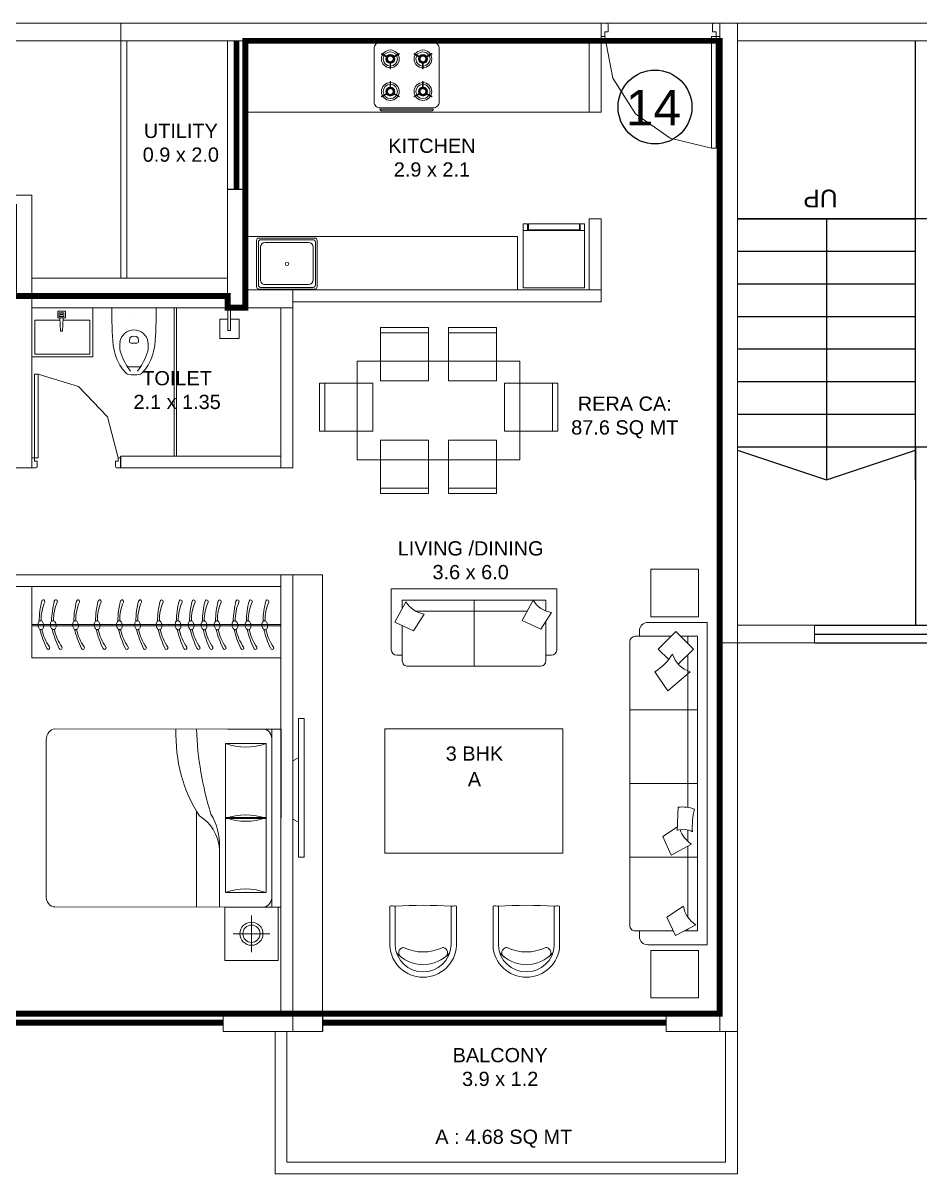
# Model space of a CAD drawing. Header units: inches. Extents: x 27644242 to 29761523, y -859349 to 216979.
# Drawn here: x 29042944 to 29050509, y -565743 to -556043 of the extents above; entities that cross this region are included whole.
import ezdxf

# ---------------------------------------------------------------- set-up
doc = ezdxf.new("R2010")
doc.units = ezdxf.units.IN
doc.header["$MEASUREMENT"] = 0
doc.set_wipeout_variables(frame=1)
doc.layers.get('Defpoints').update_dxf_attribs({"color": 8})
for name, color, linetype, lineweight in [('DOOR', 4, 'Continuous', 0), ('DOORS', 1, 'Continuous', 9), ('ELEVATION', 40, 'Continuous', 13), ('FURN', 250, 'Continuous', 0), ('WALL', 7, 'Continuous', 20), ('WINDOW', 162, 'Continuous', 13)]:
    doc.layers.add(name, color=color, linetype=linetype, lineweight=lineweight)
for name, color, linetype in [('KPA Elevation Line 3', 252, 'Continuous'), ('KPA General Plan Line', 1, 'Continuous'), ('KPA Glass', 152, 'Continuous'), ('KPA Stair Line', 253, 'Continuous'), ('KPA Text', 7, 'Continuous'), ('text', 7, 'Continuous')]:
    doc.layers.add(name, color=color, linetype=linetype)
doc.styles.add('AMITS', font='arial.ttf')
doc.styles.get("Standard").update_dxf_attribs({"font": 'swiss.ttf'})

# ---------------------------------------------------------------- blocks, each defined once
blk = doc.blocks.new('A$C69BC79EC')
for p, q in [((980, 3480), (230, 3230)), ((980, 1280), (980, 3480)), ((1730, 3230), (980, 3480)), ((2755, 3480), (2005, 3230)), ((2755, 1280), (2755, 3480)), ((3505, 3230), (2755, 3480))]:
    blk.add_line(p, q)
at = {"layer": 'KPA Elevation Line 3'}
for p, q in [((1730, 1280), (1730, 3480)), ((2005, 3480), (2005, 1280)), ((1730, 3205), (2005, 3205)), ((1730, 1280), (2005, 1280))]:
    blk.add_line(p, q, dxfattribs=at)
at = {"layer": 'KPA General Plan Line'}
blk.add_line((1730, -370), (230, -370), dxfattribs=at)
at = {"layer": 'KPA Glass', "ltscale": 500}
for p, q in [((2855, 4855), (755, 4855)), ((2855, 4780), (755, 4780)), ((2855, 4705), (755, 4705))]:
    blk.add_line(p, q, dxfattribs=at)
at = {"layer": 'KPA Stair Line', "ltscale": 500}
for p, q in [((1730, 3205), (1730, 4705)), ((2005, 3205), (2005, 4705)), ((1730, 1280), (1730, -220)), ((2005, 1280), (2005, -220))]:
    blk.add_line(p, q, dxfattribs=at)
at = {"layer": 'KPA Stair Line'}
for p, q in [((230, 3205), (1730, 3205)), ((2005, 3205), (3505, 3205)), ((230, 2930), (1730, 2930)), ((2005, 2930), (3505, 2930)), ((230, 2655), (1730, 2655)), ((2005, 2655), (3505, 2655)), ((230, 2380), (1730, 2380)), ((2005, 2380), (3505, 2380)), ((230, 2105), (1730, 2105)), ((2005, 2105), (3505, 2105)), ((230, 1830), (1730, 1830)), ((2005, 1830), (3505, 1830)), ((230, 1555), (1730, 1555)), ((2005, 1555), (3505, 1555)), ((230, 1280), (1730, 1280)), ((3505, 1280), (2005, 1280)), ((2005, 1280), (3505, 1280))]:
    blk.add_line(p, q, dxfattribs=at)
at = {"layer": 'WALL', "ltscale": 500}
for p, q in [((755, 4855), (80, 4855)), ((80, -370), (80, 4855)), ((755, 4705), (755, 4855)), ((2855, 4705), (2855, 4855)), ((3655, 4855), (2855, 4855)), ((3655, 4855), (3655, -370)), ((755, 4705), (230, 4705)), ((230, -370), (230, 4705)), ((3505, 4705), (2855, 4705)), ((3505, 4705), (3505, -220)), ((1730, -220), (3505, -220)), ((1730, -220), (1730, -370)), ((80, -370), (230, -370)), ((1730, -370), (3655, -370))]:
    blk.add_line(p, q, dxfattribs=at)
at = {"layer": 'KPA Text', "extrusion": (-0.021168, 5.594e-15, 0.999776)}
for s, p in [('DN', (-1022.8, 877.3, -17.5)), ('UP', (-1034.5, 2659.1, -55.2))]:
    blk.add_text(s, height=150, rotation=90, dxfattribs=at).set_placement(p)
blk = doc.blocks.new('KITCHEN')
at = {"layer": 'FURN'}
for p, q in [((-135610.4, 231798.9, 0), (-135610.4, 232190.1, 0)), ((-135596, 231813.3, 0), (-135596, 232175.7, 0)), ((-135119.8, 232209.5, 0), (-135591, 232209.5, 0)), ((-135577.9, 231857, 0), (-135577.9, 232131.9, 0)), ((-135134.2, 232195.1, 0), (-135576.6, 232195.1, 0)), ((-135171.7, 232170.8, 0), (-135539.1, 232170.8, 0)), ((-135132.8, 232131.9, 0), (-135132.8, 231857, 0)), ((-135114.8, 231813.3, 0), (-135114.8, 232175.7, 0)), ((-135100.4, 231798.9, 0), (-135100.4, 232190.1, 0)), ((-135119.8, 231779.5, 0), (-135591, 231779.5, 0)), ((-135134.2, 231793.9, 0), (-135576.6, 231793.9, 0)), ((-135171.7, 231818.2, 0), (-135539.1, 231818.2, 0))]:
    blk.add_line(p, q, dxfattribs=at)
blk.add_circle((-135356.3, 231997.3, 0), 14.6, dxfattribs=at)
for centre, radius, start, end in [((-135591, 232190.1, 0), 19.4, 89.99995, 179.99995), ((-135576.6, 232175.7, 0), 19.4, 89.99995, 179.99995), ((-135539.1, 232131.9, 0), 38.9, 89.99995, 179.99995), ((-135171.7, 232131.9, 0), 38.9, 359.99995, 89.99995), ((-135134.2, 232175.7, 0), 19.4, 359.99995, 89.99995), ((-135119.8, 232190.1, 0), 19.4, 359.99995, 89.99995), ((-135539.1, 231857, 0), 38.9, 179.99995, 269.99995), ((-135171.7, 231857, 0), 38.9, 269.99995, 359.99995), ((-135591, 231798.9, 0), 19.4, 180.00005, 270.00005), ((-135576.6, 231813.3, 0), 19.4, 180.00005, 270.00005), ((-135134.2, 231813.3, 0), 19.4, 270.00005, 0.00005), ((-135119.8, 231798.9, 0), 19.4, 270.00005, 0.00005)]:
    blk.add_arc(centre, radius, start, end, dxfattribs=at)
blk = doc.blocks.new('A$C700F438C')
at = {"layer": 'FURN', "color": 8, "extrusion": (-6.65399e-08, 5.27913e-08, 1)}
for p, q in [((0.0734, 1.5, 0), (1.8303, 1.5001, 0)), ((1.98, 1.5001, 0), (1.53, 1.5001, 0)), ((1.98, 1.5001, 0), (1.53, 1.5001, 0)), ((1.98, 1.5001, 0), (1.53, 1.5001, 0)), ((1.9038, 1.5001, 0), (1.9039, 0.0001, 0)), ((0.0001, 0.0914, 0), (0, 1.4086, 0)), ((1.8548, 1.3782, 0), (1.5121, 1.3782, 0)), ((1.5121, 1.3782, 0), (1.5121, 0.7466, 0)), ((1.8548, 0.7466, 0), (1.8548, 1.3782, 0)), ((1.2673, 0.799, 0), (1.2673, 0.0001, 0)), ((1.5121, 0.122, 0), (1.5121, 0.7536, 0)), ((1.5121, 0.7536, 0), (1.8548, 0.7536, 0)), ((1.5121, 0.7466, 0), (1.8548, 0.7466, 0)), ((1.8548, 0.7536, 0), (1.8549, 0.122, 0)), ((1.4632, 0.503, 0), (1.4632, 0.0001, 0)), ((1.8549, 0.122, 0), (1.5121, 0.122, 0)), ((1.8304, 0.0001, 0), (0.0735, 0, 0)), ((1.9039, 0.0001, 0), (1.9801, 0.0001, 0))]:
    blk.add_line(p, q, dxfattribs=at)
at = {"layer": 'FURN', "linetype": 'Continuous', "lineweight": 0, "extrusion": (-6.65399e-08, 5.27913e-08, 1)}
blk.add_line((1.8304, 0.0001, 0), (1.9174, 0.0001, 0), dxfattribs=at)
at = {"layer": 'FURN', "color": 8, "extrusion": (6.65399e-08, -5.27913e-08, -1)}
for centre, major_axis, ratio, start_param, end_param in [((0.0735, 1.4086, 0), (0, -0.0914, 0), 0.803207, 1.570796, 3.141593), ((1.9589, 1.4544, 0), (0, -1.0771, 0), 0.803207, 0.880587, 1.613256), ((3.067, 1.6025, 0), (0.0001, -2.243, 0), 0.803207, 1.197175, 1.525138), ((1.8304, 1.4087, 0), (0, -0.0914, 0), 0.803207, 3.141593, 4.712389), ((1.6834, 2.1097, 0), (0, -0.762, 0), 0.803207, -0.283794, 0.283794), ((-0.0315, 0.1903, 0), (-1.467, -0.4936, 0), 0.581007, 3.019706, 3.343381), ((1.6835, 0.0151, 0), (0, -0.762, 0), 0.803207, 2.857799, 3.425387), ((0.6693, 0.0845, 0), (-0.7051, -0.6147, 0), 0.604617, 2.952061, 3.536756), ((0.0735, 0.0914, 0), (0, -0.0914, 0), 0.803207, 0, 1.570796), ((1.8304, 0.0915, 0), (0, -0.0914, 0), 0.803207, -1.570796, 0)]:
    blk.add_ellipse(centre, major_axis=major_axis, ratio=ratio, start_param=start_param, end_param=end_param, dxfattribs=at)
at = {"layer": 'FURN', "color": 8, "extrusion": (-6.65399e-08, 5.27913e-08, 1)}
for centre, start_param, end_param in [((1.6835, 1.4851, 0), -0.283794, 0.283794), ((1.6835, -0.6096, 0), 2.857799, 3.425387)]:
    blk.add_ellipse(centre, major_axis=(0, -0.762, 0), ratio=0.803207, start_param=start_param, end_param=end_param, dxfattribs=at)
blk = doc.blocks.new('BEDROOM')
at = {"layer": 'FURN', "linetype": 'Continuous', "extrusion": (-5.00305e-08, -8.66553e-08, 1)}
for p, q in [((1066.1, 501.3, 0), (1066.1, 192.6, 0)), ((911.7, 347, 0), (1220.4, 347, 0))]:
    blk.add_line(p, q, dxfattribs=at)
at = {"layer": 'FURN', "ltscale": 500}
blk.add_line((1314.6, 122.1, 0), (1315.2, -1377.9, 0), dxfattribs=at)
at = {"layer": 'FURN', "ltscale": 0.05, "extrusion": (-5.00305e-08, -8.66553e-08, 1), "elevation": 0}
blk.add_lwpolyline([(1291.1, 122), (841.1, 122), (841.1, 572), (1291.1, 572)], close=True, dxfattribs=at)
at = {"layer": 'FURN', "linetype": 'Continuous', "extrusion": (-5.00305e-08, -8.66553e-08, 1)}
for radius in [97, 72.8]:
    blk.add_circle((1066.1, 347, 0), radius, dxfattribs=at)
at = {"layer": 'FURN', "extrusion": (-3.01072e-07, 1.30707e-07, 1), "xscale": -1000.000000000015, "yscale": 1000.000000000015, "zscale": 1000.000000000007, "rotation": 180.0236273616612}
blk.add_blockref('A$C700F438C', (-665.5, 121.4, 0), dxfattribs=at)
blk = doc.blocks.new('DNDNDNNDDN')
at = {"layer": 'FURN', "extrusion": (9.36485e-09, 6.40542e-09, 1)}
blk.add_line((172.5, 832.8, 0), (172.7, 232.8, 0), dxfattribs=at)
at = {"layer": 'FURN'}
for p, q in [((2272.7, 832.8, 0), (172.5, 832.8, 0)), ((2272.5, 833.3, 0), (2272.7, 232.8, 0)), ((2272.6, 564.4, 0), (173.5, 563.9, 0)), ((2272.6, 552.4, 0), (173.5, 551.9, 0)), ((2272.7, 232.8, 0), (172.7, 232.8, 0))]:
    blk.add_line(p, q, dxfattribs=at)
at = {"layer": 'FURN', "extrusion": (9.36485e-09, 6.40542e-09, 1)}
for points in [[(244.1, 519.7, 0.144333), (253, 521.4, 0.107177), (262.4, 529, 0.077818), (268.7, 540.2, 0.065016), (272.2, 555.1, 0.065016), (271.8, 570.3, 0.077818), (267.9, 582.5, 0.107177), (260.3, 591.9, 0.144333), (251.9, 595.4, 0.144333), (243, 593.7, 0.107177), (233.6, 586.1, 0.077818), (227.2, 574.9, 0.065016), (223.7, 560.1, 0.065016), (224.1, 544.8, 0.077818), (228.1, 532.6, 0.107177), (235.7, 523.2, 0.144333)], [(348.6, 519.8, 0.144333), (357.5, 521.4, 0.107177), (366.9, 529.1, 0.077818), (373.2, 540.2, 0.065016), (376.7, 555.1, 0.065016), (376.3, 570.4, 0.077818), (372.4, 582.6, 0.107177), (364.8, 592, 0.144333), (356.4, 595.4, 0.144333), (347.5, 593.8, 0.107177), (338.1, 586.1, 0.077818), (331.7, 575, 0.065016), (328.2, 560.1, 0.065016), (328.6, 544.8, 0.077818), (332.6, 532.6, 0.107177), (340.2, 523.2, 0.144333)], [(536.6, 519.9, 0.144333), (545.5, 521.5, 0.107177), (554.9, 529.2, 0.077818), (561.2, 540.3, 0.065016), (564.7, 555.2, 0.065016), (564.3, 570.5, 0.077818), (560.4, 582.7, 0.107177), (552.8, 592.1, 0.144333), (544.4, 595.5, 0.144333), (535.5, 593.8, 0.107177), (526.1, 586.2, 0.077818), (519.7, 575.1, 0.065016), (516.2, 560.2, 0.065016), (516.6, 544.9, 0.077818), (520.6, 532.7, 0.107177), (528.2, 523.3, 0.144333)], [(718.8, 519.9, 0.144333), (727.8, 521.6, 0.107177), (737.1, 529.2, 0.077818), (743.5, 540.4, 0.065016), (747, 555.3, 0.065016), (746.6, 570.6, 0.077818), (742.6, 582.7, 0.107177), (735, 592.1, 0.144333), (726.6, 595.6, 0.144333), (717.7, 593.9, 0.107177), (708.3, 586.3, 0.077818), (702, 575.2, 0.065016), (698.5, 560.3, 0.065016), (698.9, 545, 0.077818), (702.8, 532.8, 0.107177), (710.4, 523.4, 0.144333)], [(907.1, 520, 0.144333), (916, 521.7, 0.107177), (925.4, 529.3, 0.077818), (931.7, 540.5, 0.065016), (935.2, 555.3, 0.065016), (934.8, 570.6, 0.077818), (930.9, 582.8, 0.107177), (923.3, 592.2, 0.144333), (914.9, 595.7, 0.144333), (906, 594, 0.107177), (896.6, 586.4, 0.077818), (890.2, 575.2, 0.065016), (886.7, 560.3, 0.065016), (887.1, 545.1, 0.077818), (891.1, 532.9, 0.107177), (898.7, 523.5, 0.144333)], [(1059.3, 520.1, 0.144333), (1068.3, 521.7, 0.107177), (1077.6, 529.4, 0.077818), (1084, 540.5, 0.065016), (1087.5, 555.4, 0.065016), (1087.1, 570.7, 0.077818), (1083.1, 582.9, 0.107177), (1075.5, 592.3, 0.144333), (1067.1, 595.7, 0.144333), (1058.2, 594.1, 0.107177), (1048.8, 586.4, 0.077818), (1042.5, 575.3, 0.065016), (1039, 560.4, 0.065016), (1039.4, 545.1, 0.077818), (1043.3, 532.9, 0.107177), (1050.9, 523.5, 0.144333)], [(1241.6, 520.2, 0.144333), (1250.5, 521.8, 0.107177), (1259.9, 529.5, 0.077818), (1266.2, 540.6, 0.065016), (1269.7, 555.5, 0.065016), (1269.3, 570.8, 0.077818), (1265.4, 583, 0.107177), (1257.8, 592.4, 0.144333), (1249.4, 595.8, 0.144333), (1240.5, 594.2, 0.107177), (1231.1, 586.5, 0.077818), (1224.7, 575.4, 0.065016), (1221.2, 560.5, 0.065016), (1221.6, 545.2, 0.077818), (1225.6, 533, 0.107177), (1233.2, 523.6, 0.144333)], [(1401, 520.2, 0.144333), (1409.9, 521.9, 0.107177), (1419.2, 529.5, 0.077818), (1425.6, 540.7, 0.065016), (1429.1, 555.6, 0.065016), (1428.7, 570.9, 0.077818), (1424.8, 583, 0.107177), (1417.1, 592.4, 0.144333), (1408.7, 595.9, 0.144333), (1399.8, 594.2, 0.107177), (1390.4, 586.6, 0.077818), (1384.1, 575.4, 0.065016), (1380.6, 560.6, 0.065016), (1381, 545.3, 0.077818), (1384.9, 533.1, 0.107177), (1392.6, 523.7, 0.144333)], [(1511.5, 520.3, 0.144333), (1520.5, 521.9, 0.107177), (1529.8, 529.6, 0.077818), (1536.2, 540.7, 0.065016), (1539.7, 555.6, 0.065016), (1539.3, 570.9, 0.077818), (1535.3, 583.1, 0.107177), (1527.7, 592.5, 0.144333), (1519.3, 595.9, 0.144333), (1510.4, 594.3, 0.107177), (1501, 586.6, 0.077818), (1494.7, 575.5, 0.065016), (1491.2, 560.6, 0.065016), (1491.6, 545.3, 0.077818), (1495.5, 533.1, 0.107177), (1503.1, 523.7, 0.144333)], [(1620.3, 520.3, 0.144333), (1629.2, 522, 0.107177), (1638.6, 529.6, 0.077818), (1645, 540.8, 0.065016), (1648.5, 555.7, 0.065016), (1648.1, 571, 0.077818), (1644.1, 583.1, 0.107177), (1636.5, 592.5, 0.144333), (1628.1, 596, 0.144333), (1619.2, 594.3, 0.107177), (1609.8, 586.7, 0.077818), (1603.5, 575.5, 0.065016), (1600, 560.7, 0.065016), (1600.4, 545.4, 0.077818), (1604.3, 533.2, 0.107177), (1611.9, 523.8, 0.144333)], [(1730.9, 520.4, 0.144333), (1739.8, 522, 0.107177), (1749.2, 529.7, 0.077818), (1755.5, 540.8, 0.065016), (1759.1, 555.7, 0.065016), (1758.6, 571, 0.077818), (1754.7, 583.2, 0.107177), (1747.1, 592.6, 0.144333), (1738.7, 596, 0.144333), (1729.8, 594.4, 0.107177), (1720.4, 586.7, 0.077818), (1714.1, 575.6, 0.065016), (1710.5, 560.7, 0.065016), (1711, 545.4, 0.077818), (1714.9, 533.2, 0.107177), (1722.5, 523.8, 0.144333)], [(1880.8, 520.3, 0.144333), (1889.7, 522, 0.107177), (1899.1, 529.6, 0.077818), (1905.5, 540.8, 0.065016), (1909, 555.7, 0.065016), (1908.6, 571, 0.077818), (1904.6, 583.1, 0.107177), (1897, 592.5, 0.144333), (1888.6, 596, 0.144333), (1879.7, 594.3, 0.107177), (1870.3, 586.7, 0.077818), (1864, 575.5, 0.065016), (1860.5, 560.7, 0.065016), (1860.9, 545.4, 0.077818), (1864.8, 533.2, 0.107177), (1872.4, 523.8, 0.144333)], [(1991.4, 520.4, 0.144333), (2000.3, 522, 0.107177), (2009.7, 529.7, 0.077818), (2016, 540.8, 0.065016), (2019.6, 555.7, 0.065016), (2019.1, 571, 0.077818), (2015.2, 583.2, 0.107177), (2007.6, 592.6, 0.144333), (1999.2, 596, 0.144333), (1990.3, 594.4, 0.107177), (1980.9, 586.7, 0.077818), (1974.6, 575.6, 0.065016), (1971, 560.7, 0.065016), (1971.5, 545.4, 0.077818), (1975.4, 533.2, 0.107177), (1983, 523.8, 0.144333)], [(2132.3, 520.3, 0.144333), (2141.2, 522, 0.107177), (2150.6, 529.6, 0.077818), (2157, 540.8, 0.065016), (2160.5, 555.7, 0.065016), (2160.1, 571, 0.077818), (2156.1, 583.1, 0.107177), (2148.5, 592.5, 0.144333), (2140.1, 596, 0.144333), (2131.2, 594.3, 0.107177), (2121.8, 586.7, 0.077818), (2115.5, 575.5, 0.065016), (2112, 560.7, 0.065016), (2112.4, 545.4, 0.077818), (2116.3, 533.2, 0.107177), (2123.9, 523.8, 0.144333)]]:
    blk.add_lwpolyline(points, format="xyb", close=True, dxfattribs=at)
for points in [[(233.8, 524.9, 0.057952), (257, 354.2, 1.08017), (281.9, 362.7, -0.102886), (250, 520.2, -0.821198)], [(338.3, 524.9, 0.057952), (361.5, 354.3, 1.08017), (386.4, 362.8, -0.102886), (354.5, 520.3, -0.821198)], [(526.3, 525, 0.057952), (549.5, 354.4, 1.08017), (574.4, 362.9, -0.102886), (542.5, 520.3, -0.821198)], [(708.5, 525.1, 0.057952), (731.8, 354.5, 1.08017), (756.7, 362.9, -0.102886), (724.7, 520.4, -0.821198)], [(896.8, 525.2, 0.057952), (920, 354.5, 1.08017), (944.9, 363, -0.102886), (913, 520.5, -0.821198)], [(1049, 525.2, 0.057952), (1072.2, 354.6, 1.08017), (1097.2, 363.1, -0.102886), (1065.2, 520.6, -0.821198)], [(1231.3, 525.3, 0.057952), (1254.5, 354.7, 1.08017), (1279.4, 363.2, -0.102886), (1247.5, 520.7, -0.821198)], [(1390.6, 525.4, 0.057952), (1413.9, 354.8, 1.08017), (1438.8, 363.2, -0.102886), (1406.9, 520.7, -0.821198)], [(1501.2, 525.4, 0.057952), (1524.5, 354.8, 1.08017), (1549.4, 363.3, -0.102886), (1517.4, 520.8, -0.821198)], [(1610, 525.5, 0.057952), (1633.2, 354.8, 1.08017), (1658.2, 363.3, -0.102886), (1626.2, 520.8, -0.821198)], [(1720.6, 525.5, 0.057952), (1743.8, 354.9, 1.08017), (1768.7, 363.4, -0.102886), (1736.8, 520.9, -0.821198)], [(1870.5, 525.5, 0.057952), (1893.7, 354.8, 1.08017), (1918.7, 363.3, -0.102886), (1886.7, 520.8, -0.821198)], [(1981.1, 525.5, 0.057952), (2004.3, 354.9, 1.08017), (2029.2, 363.4, -0.102886), (1997.3, 520.9, -0.821198)], [(2122, 525.5, 0.057952), (2145.2, 354.8, 1.08017), (2170.2, 363.3, -0.102886), (2138.2, 520.8, -0.821198)]]:
    blk.add_lwpolyline(points, format="xyb", dxfattribs=at)
for centre, radius, start, end in [((967.3, 426.3, 0), 745.3, 153.84974, 167.11662), ((644.3, 515.2, 0), 394.6, 145.02139, 168.51845), ((310.1, 748.9, 0), 13.2, 325.02116, 153.84954), ((1071.8, 426.3, 0), 745.3, 153.84974, 167.11662), ((748.8, 515.2, 0), 394.6, 145.02139, 168.51845), ((414.6, 749, 0), 13.2, 325.02116, 153.84954), ((1259.8, 426.4, 0), 745.3, 153.84974, 167.11662), ((936.8, 515.3, 0), 394.6, 145.02139, 168.51845), ((602.6, 749.1, 0), 13.2, 325.02116, 153.84954), ((1442, 426.5, 0), 745.3, 153.84974, 167.11662), ((1119, 515.4, 0), 394.6, 145.02139, 168.51845), ((784.9, 749.1, 0), 13.2, 325.02116, 153.84954), ((1630.3, 426.6, 0), 745.3, 153.84974, 167.11662), ((1307.3, 515.4, 0), 394.6, 145.02139, 168.51845), ((973.1, 749.2, 0), 13.2, 325.02116, 153.84954), ((1782.5, 426.6, 0), 745.3, 153.84974, 167.11662), ((1459.5, 515.5, 0), 394.6, 145.02139, 168.51845), ((1125.4, 749.3, 0), 13.2, 325.02116, 153.84954), ((1964.8, 426.7, 0), 745.3, 153.84974, 167.11662), ((1641.8, 515.6, 0), 394.6, 145.02139, 168.51845), ((1307.6, 749.4, 0), 13.2, 325.02116, 153.84954), ((2124.1, 426.8, 0), 745.3, 153.84974, 167.11662), ((1801.1, 515.7, 0), 394.6, 145.02139, 168.51845), ((1467, 749.4, 0), 13.2, 325.02116, 153.84954), ((2234.7, 426.8, 0), 745.3, 153.84974, 167.11662), ((1911.7, 515.7, 0), 394.6, 145.02139, 168.51845), ((1577.6, 749.5, 0), 13.2, 325.02116, 153.84954), ((2343.5, 426.9, 0), 745.3, 153.84974, 167.11662), ((2020.5, 515.8, 0), 394.6, 145.02139, 168.51845), ((1686.4, 749.5, 0), 13.2, 325.02116, 153.84954), ((2454.1, 426.9, 0), 745.3, 153.84974, 167.11662), ((2131.1, 515.8, 0), 394.6, 145.02139, 168.51845), ((1796.9, 749.6, 0), 13.2, 325.02116, 153.84954), ((2604, 426.9, 0), 745.3, 153.84974, 167.11662), ((2281, 515.8, 0), 394.6, 145.02139, 168.51845), ((1946.9, 749.5, 0), 13.2, 325.02116, 153.84954), ((2714.6, 426.9, 0), 745.3, 153.84974, 167.11662), ((2391.6, 515.8, 0), 394.6, 145.02139, 168.51845), ((2057.4, 749.6, 0), 13.2, 325.02116, 153.84954), ((2855.5, 426.9, 0), 745.3, 153.84974, 167.11662), ((2532.5, 515.8, 0), 394.6, 145.02139, 168.51845), ((2198.4, 749.5, 0), 13.2, 325.02116, 153.84954)]:
    blk.add_arc(centre, radius, start, end, dxfattribs=at)
blk = doc.blocks.new('TVVVV')
at = {"layer": 'FURN', "ltscale": 1000, "elevation": 0}
blk.add_lwpolyline([(-129.9, 740.3), (-82, 740.3), (-82, -428.6), (-129.9, -428.6)], close=True, dxfattribs=at)
for points in [[(-129.9, 446.7), (-178.7, 422)], [(-129.9, -95.7), (-178.7, -71)]]:
    blk.add_lwpolyline(points, dxfattribs=at)
blk = doc.blocks.new('A$C6E20521E-flatten-1')
at = {"layer": 'DOORS', "color": 251}
for p, q in [((30, 115), (30, 1054.3)), ((70, 1054.3), (30, 1054.3)), ((70, 115), (70, 1054.3)), ((30, 115), (0, 115)), ((0, 0), (0, 115)), ((30, 75), (30, 115)), ((30, 115), (70, 115)), ((970, 75), (970, 115)), ((970, 115), (1000, 115)), ((1000, 0), (1000, 115)), ((0, 0), (1000, 0)), ((60, 75), (30, 75)), ((60, 15), (60, 75)), ((940, 15), (940, 75)), ((940, 75), (970, 75)), ((45, 0), (0, 0)), ((955, 0), (1000, 0))]:
    blk.add_line(p, q, dxfattribs=at)
for points in [[(970, 115), (902.2, 465.5), (708.7, 765.4), (417.3, 971.5), (70, 1054.1)], [(45, 0), (52.5, 2), (58, 7.5), (60, 15)], [(940, 15), (944.4, 4.4), (955, 0)]]:
    blk.add_lwpolyline(points, dxfattribs=at)
blk = doc.blocks.new('FRDG')
at = {"layer": 'FURN', "color": 8, "lineweight": 0, "extrusion": (3.3432e-08, -6.87431e-09, 1), "elevation": 0}
for points in [[(9345.998, -728.492), (9346.508, -728.492), (9346.508, -727.946), (9345.998, -727.946)], [(9346.508, -727.946), (9346.566, -727.946), (9346.566, -727.986), (9346.508, -727.986)], [(9346.514, -727.992), (9346.566, -727.992), (9346.566, -728.444), (9346.514, -728.444)], [(9346.508, -728.452), (9346.566, -728.452), (9346.566, -728.492), (9346.508, -728.492)]]:
    blk.add_lwpolyline(points, close=True, dxfattribs=at)
blk = doc.blocks.new('hob')
at = {"layer": 'FURN', "extrusion": (2e-16, 7.34249e-08, 1)}
for p, q in [((-747640.1, 890446.8), (-747612.6, 890399.1)), ((-747635.8, 890449.3), (-747608.2, 890401.6)), ((-747510.5, 890377), (-747565.5, 890377)), ((-747510.5, 890372), (-747565.5, 890372)), ((-747405.4, 890377), (-747350.3, 890377)), ((-747405.4, 890372), (-747350.3, 890372)), ((-747280.1, 890449.3), (-747307.7, 890401.6)), ((-747275.8, 890446.8), (-747303.3, 890399.1)), ((-747640.1, 890302.2), (-747612.6, 890349.9)), ((-747635.8, 890299.7), (-747608.2, 890347.4)), ((-747280.1, 890299.7), (-747307.7, 890347.4)), ((-747275.8, 890302.2), (-747303.3, 890349.9)), ((-747640.1, 890171.8), (-747612.6, 890124.1)), ((-747635.8, 890174.3), (-747608.2, 890126.6)), ((-747280.1, 890174.3), (-747307.7, 890126.6)), ((-747275.8, 890171.8), (-747303.3, 890124.1)), ((-747640.1, 890027.2), (-747612.6, 890074.9)), ((-747635.8, 890024.7), (-747608.2, 890072.4)), ((-747510.5, 890102), (-747565.5, 890102)), ((-747510.5, 890097), (-747565.5, 890097)), ((-747405.4, 890102), (-747350.3, 890102)), ((-747405.4, 890097), (-747350.3, 890097)), ((-747280.1, 890024.7), (-747307.7, 890072.4)), ((-747275.8, 890027.2), (-747303.3, 890074.9))]:
    blk.add_line(p, q, dxfattribs=at)
at = {"layer": 'FURN', "extrusion": (2e-16, 7.34249e-08, 1), "elevation": 0.1}
for points in [[(-747232.9, 889962), (-747682.9, 889962, -0.414214), (-747732.9, 890012), (-747732.9, 890462, -0.414214), (-747682.9, 890512), (-747232.9, 890512, -0.414214), (-747182.9, 890462), (-747182.9, 890012, -0.414214)], [(-747172.9, 890462, -0.414214), (-747157.9, 890447), (-747157.9, 890027, -0.414214), (-747172.9, 890012), (-747172.9, 890027)]]:
    blk.add_lwpolyline(points, format="xyb", close=True, dxfattribs=at)
at = {"layer": 'FURN', "extrusion": (2e-16, 7.34249e-08, 1), "const_width": 20, "elevation": 0.1}
for points in [[(-747625.4, 890374.5, 1), (-747565.4, 890374.5, 1)], [(-747290.4, 890374.5, 1), (-747350.4, 890374.5, 1)], [(-747625.4, 890099.5, -1), (-747565.4, 890099.5, -1)], [(-747290.4, 890099.5, 1), (-747350.4, 890099.5, 1)]]:
    blk.add_lwpolyline(points, format="xyb", close=True, dxfattribs=at)
at = {"layer": 'FURN', "extrusion": (2e-16, 7.34249e-08, 1)}
for centre, radius in [((-747595.4, 890374.5, 0.1), 75), ((-747595.4, 890374.5, 0.1), 60), ((-747595.4, 890374.5, 0.1), 37.5), ((-747320.4, 890374.5, 0.1), 75), ((-747320.4, 890374.5, 0.1), 60), ((-747320.4, 890374.5, 0.1), 37.5), ((-747595.4, 890099.5, 0.1), 75), ((-747320.4, 890099.5, 0.1), 75), ((-747595.4, 890099.5, 0.1), 60), ((-747595.4, 890099.5, 0.1), 37.5), ((-747320.4, 890099.5, 0.1), 60), ((-747320.4, 890099.5, 0.1), 37.5)]:
    blk.add_circle(centre, radius, dxfattribs=at)
for centre, start, end in [((-747595.4, 890374.5, 0.1), 118.31459, 121.68541), ((-747595.4, 890374.5, 0.1), 358.31459, 1.68541), ((-747320.4, 890374.5, 0.1), 178.31459, 181.68541), ((-747320.4, 890374.5, 0.1), 58.31459, 61.68541), ((-747320.4, 890374.5, 0.1), 58.31459, 61.68541), ((-747595.4, 890374.5, 0.1), 238.31459, 241.68541), ((-747320.4, 890374.5, 0.1), 298.31459, 301.68541), ((-747595.4, 890099.5, 0.1), 118.31459, 121.68541), ((-747320.4, 890099.5, 0.1), 58.31459, 61.68541), ((-747320.4, 890099.5, 0.1), 58.31459, 61.68541), ((-747595.4, 890099.5, 0.1), 358.31459, 1.68541), ((-747320.4, 890099.5, 0.1), 178.31459, 181.68541), ((-747595.4, 890099.5, 0.1), 238.31459, 241.68541), ((-747320.4, 890099.5, 0.1), 298.31459, 301.68541)]:
    blk.add_arc(centre, 85, start, end, dxfattribs=at)
blk = doc.blocks.new('DINING TBALE')
at = {"layer": 'FURN'}
for p, q in [((551.6, 1664.6, 0.3), (551.6, 1709.6, 0.3)), ((551.6, 1709.6, 0.3), (956.6, 1709.6, 0.3)), ((551.6, 1664.6, 0.3), (551.6, 1709.6, 0.3)), ((956.6, 1664.6, 0.3), (551.6, 1664.6, 0.3)), ((551.6, 1664.6, 0.3), (551.6, 1259.6, 0.3)), ((956.6, 1664.6, 0.3), (551.6, 1664.6, 0.3)), ((956.6, 1709.6, 0.3), (956.6, 1664.6, 0.3)), ((956.6, 1259.6, 0.3), (956.6, 1664.6, 0.3)), ((1123.3, 1709.6, 0.3), (1123.3, 1664.6, 0.3)), ((1528.3, 1709.6, 0.3), (1123.3, 1709.6, 0.3)), ((1123.3, 1259.6, 0.3), (1123.3, 1664.6, 0.3)), ((1123.3, 1664.6, 0.3), (1528.3, 1664.6, 0.3)), ((1123.3, 1664.6, 0.3), (1528.3, 1664.6, 0.3)), ((1528.3, 1664.6, 0.3), (1528.3, 1709.6, 0.3)), ((1528.3, 1664.6, 0.3), (1528.3, 1709.6, 0.3)), ((1528.3, 1664.6, 0.3), (1528.3, 1259.6, 0.3)), ((1726.2, 1426.2, 0.3), (353.7, 1426.2, 0.3)), ((353.7, 1426.2, 0.3), (353.7, 594.2, 0.3)), ((1726.2, 1426.2, 0.3), (1726.2, 594.2, 0.3)), ((35, 1184.3, 0.3), (80, 1184.3, 0.3)), ((35, 779.3, 0.3), (35, 1184.3, 0.3)), ((485, 1184.3, 0.3), (80, 1184.3, 0.3)), ((80, 1184.3, 0.3), (80, 779.3, 0.3)), ((80, 1184.3, 0.3), (80, 779.3, 0.3)), ((485, 779.3, 0.3), (485, 1184.3, 0.3)), ((551.6, 1259.6, 0.3), (956.6, 1259.6, 0.3)), ((1528.3, 1259.6, 0.3), (1123.3, 1259.6, 0.3)), ((1594.9, 1184.3, 0.3), (1999.9, 1184.3, 0.3)), ((1594.9, 779.3, 0.3), (1594.9, 1184.3, 0.3)), ((2044.9, 1184.3, 0.3), (1999.9, 1184.3, 0.3)), ((1999.9, 1184.3, 0.3), (1999.9, 779.3, 0.3)), ((1999.9, 1184.3, 0.3), (1999.9, 779.3, 0.3)), ((2044.9, 779.3, 0.3), (2044.9, 1184.3, 0.3)), ((80, 779.3, 0.3), (35, 779.3, 0.3)), ((80, 779.3, 0.3), (35, 779.3, 0.3)), ((80, 779.3, 0.3), (485, 779.3, 0.3)), ((1999.9, 779.3, 0.3), (1594.9, 779.3, 0.3)), ((1999.9, 779.3, 0.3), (2044.9, 779.3, 0.3)), ((1999.9, 779.3, 0.3), (2044.9, 779.3, 0.3)), ((551.6, 760.8, 0.3), (956.6, 760.8, 0.3)), ((551.6, 760.8, 0.3), (551.6, 355.8, 0.3)), ((956.6, 760.8, 0.3), (956.6, 355.8, 0.3)), ((1123.3, 760.8, 0.3), (1123.3, 355.8, 0.3)), ((1528.3, 760.8, 0.3), (1123.3, 760.8, 0.3)), ((1528.3, 760.8, 0.3), (1528.3, 355.8, 0.3)), ((353.7, 594.2, 0.3), (1726.2, 594.2, 0.3)), ((551.6, 355.8, 0.3), (551.6, 310.8, 0.3)), ((551.6, 355.8, 0.3), (551.6, 310.8, 0.3)), ((956.6, 355.8, 0.3), (551.6, 355.8, 0.3)), ((956.6, 355.8, 0.3), (551.6, 355.8, 0.3)), ((551.6, 310.8, 0.3), (956.6, 310.8, 0.3)), ((956.6, 310.8, 0.3), (956.6, 355.8, 0.3)), ((1123.3, 310.8, 0.3), (1123.3, 355.8, 0.3)), ((1123.3, 355.8, 0.3), (1528.3, 355.8, 0.3)), ((1123.3, 355.8, 0.3), (1528.3, 355.8, 0.3)), ((1528.3, 310.8, 0.3), (1123.3, 310.8, 0.3)), ((1528.3, 355.8, 0.3), (1528.3, 310.8, 0.3)), ((1528.3, 355.8, 0.3), (1528.3, 310.8, 0.3))]:
    blk.add_line(p, q, dxfattribs=at)
blk = doc.blocks.new('sofa-12')
at = {"color": 0, "linetype": 'ByBlock'}
for p, q in [((0.125, 0.612), (0.125, 0.65)), ((0.175, 0.7), (2.742, 0.7)), ((0.792, 0.7), (0.792, 0.087)), ((1.458, 0.7), (1.458, 0.087)), ((2.125, 0.7), (2.125, 0.087)), ((2.792, 0.65), (2.792, 0.612)), ((0, 0), (0, 0.537)), ((0.075, 0.612), (0.125, 0.612)), ((0.125, 0.612), (0.125, 0.327)), ((2.792, 0.612), (2.842, 0.612)), ((2.792, 0.306), (2.792, 0.612)), ((2.917, 0.537), (2.917, 0)), ((0.241, 0.442), (0.081, 0.283)), ((0.335, 0.347), (0.241, 0.442)), ((0.618, 0.356), (0.447, 0.473)), ((0.447, 0.154), (0.618, 0.356)), ((1.849, 0.268), (1.937, 0.402)), ((1.937, 0.402), (2.105, 0.325)), ((2.105, 0.325), (2.006, 0.141)), ((2.568, 0.214), (2.667, 0.364)), ((2.667, 0.364), (2.834, 0.286)), ((0.081, 0.283), (0.241, 0.124)), ((0.125, 0.24), (0.125, 0.087)), ((0.241, 0.124), (0.378, 0.261)), ((1.671, 0.261), (1.882, 0.27)), ((2.834, 0.286), (2.736, 0.102)), ((0.19, 0.175), (0.125, 0.175)), ((1.674, 0.175), (0.291, 0.175)), ((1.98, 0.175), (1.877, 0.175)), ((2.665, 0.175), (2.024, 0.175)), ((2.792, 0.175), (2.775, 0.175)), ((2.792, 0.087), (2.792, 0.206)), ((2.917, 0), (0, 0)), ((0.125, 0.087), (2.792, 0.087))]:
    blk.add_line(p, q, dxfattribs=at)
for centre, radius, start, end in [((0.175, 0.65), 0.05, 90, 180), ((2.742, 0.65), 0.05, 0, 90), ((0.075, 0.537), 0.075, 90, 180), ((2.842, 0.537), 0.075, 0, 90), ((0.025, 0.736), 0.497, 301.9301, 328.0699), ((0.211, 0.077), 0.248, 18.0785, 71.9215), ((2.044, 0.231), 0.374, 175.4155, 198.0697), ((2.038, 0.215), 0.166, 160.8325, 209.9235), ((1.796, 0.008), 0.249, 32.3301, 71.5057), ((2.526, -0.031), 0.249, 32.3301, 80.157), ((1.845, -0.512), 0.646, 85.599, 104.0402)]:
    blk.add_arc(centre, radius, start, end, dxfattribs=at)
blk = doc.blocks.new('sofa-14')
at = {"color": 0, "linetype": 'ByBlock'}
for p, q in [((0.1, 0.65), (0.1, 0.292)), ((1.35, 0.7), (0.15, 0.7)), ((0.75, 0.1), (0.75, 0.7)), ((1.4, 0.332), (1.4, 0.65)), ((0, 0.55), (0, 0)), ((0.1, 0.6), (0.05, 0.6)), ((1.45, 0.6), (1.4, 0.6)), ((1.5, 0), (1.5, 0.55)), ((0.049, 0.214), (0.147, 0.364)), ((0.147, 0.364), (0.315, 0.286)), ((1.201, 0.228), (1.3, 0.378)), ((1.3, 0.378), (1.468, 0.301)), ((0.315, 0.286), (0.216, 0.102)), ((1.468, 0.301), (1.369, 0.116)), ((0.1, 0.199), (0.1, 0.1)), ((0.268, 0.2), (1.28, 0.2)), ((1.4, 0.1), (1.4, 0.174)), ((0, 0), (1.5, 0)), ((0.1, 0.1), (1.4, 0.1))]:
    blk.add_line(p, q, dxfattribs=at)
for centre, radius, start, end in [((0.15, 0.65), 0.05, 90, 180), ((1.35, 0.65), 0.05, 360, 90), ((0.05, 0.55), 0.05, 90, 180), ((1.45, 0.55), 0.05, 0, 90), ((0.006, -0.031), 0.249, 32.3301, 80.157), ((1.159, -0.017), 0.249, 32.3301, 80.157)]:
    blk.add_arc(centre, radius, start, end, dxfattribs=at)
blk = doc.blocks.new('cha-1')
at = {"color": 0, "linetype": 'ByBlock'}
for points in [[(375, 10), (375, 453, 0.950858), (-375, 453), (-375, 10)], [(315, 11), (315, 452, 0.946504), (-315, 452), (-315, 11)]]:
    blk.add_lwpolyline(points, format="xyb", dxfattribs=at)
for centre, radius, start, end in [((0, 263), 405, 42.4573, 137.5427), ((-217, 533), 58.2, 126.2045, 258.1486), ((0, 17), 508, 65.1508, 114.8492), ((217, 533), 58.2, 281.8514, 53.7955), ((-224, 501), 25, 258.1486, 294.8492), ((224, 501), 25, 245.1508, 281.8514), ((-347, 125), 118, 256.2867, 285.6904), ((0, 4466), 4466, 265.9551, 274.0449), ((347, 125), 118, 254.3096, 283.7133)]:
    blk.add_arc(centre, radius, start, end, dxfattribs=at)
blk = doc.blocks.new('A$C3C731254-flat-1')
at = {"layer": 'FURN'}
for p, q in [((-77430.4, -2820), (-77430.7, -2801.7)), ((-77430.4, -2801.7), (-77317.9, -2797)), ((-77430.4, -2820), (-77317.9, -2824.7))]:
    blk.add_line(p, q, dxfattribs=at)
for points in [[(-77233.3, -3060.6), (-77647.7, -3060.6), (-77647.7, -2547.5), (-77233.3, -2547.5)], [(-77262.7, -2843), (-77262.7, -2778.3), (-77317.9, -2778.3), (-77317.9, -2843)], [(-77275, -2830.8), (-77275, -2790.5), (-77305.7, -2790.5), (-77305.7, -2830.8)], [(-77287.2, -2818.6), (-77287.2, -2802.7), (-77293.4, -2802.7), (-77293.4, -2818.6)]]:
    blk.add_lwpolyline(points, close=True, dxfattribs=at)
blk.add_lwpolyline([(-77338.5, -2823.8), (-77338.5, -3036.2), (-77623.2, -3036.2), (-77623.2, -2571.9), (-77338.5, -2571.9), (-77338.5, -2797.8)], dxfattribs=at)
blk = doc.blocks.new('A$C3D5F2F58')
at = {"color": 0, "linetype": 'ByBlock'}
blk.add_wipeout([(187.5, 0), (-187.5, 0), (-185.4, -124.8), (-182.6, -194.2), (-178.7, -263.3), (-175.9, -302), (-169.5, -348.6), (-150.7, -414.8), (-143.6, -432.7), (-131.4, -459.4), (-111.6, -495.4), (-106, -504.2), (-86.3, -529.7), (-71.8, -545.1), (-63.8, -552.7), (-55.8, -558), (-40.6, -562), (-22.7, -564.1), (3.1, -565), (29.6, -563.4), (46.7, -561), (55.8, -558), (74.2, -542.7), (100.9, -511.4), (135.4, -451.2), (158.3, -392.2), (171.2, -340), (178.9, -260.4), (185.1, -136.1), (187.4, -46)], dxfattribs=at)
for p, q in [((-187.5, 0), (187.5, 0)), ((0, -62.5), (0, -62.5)), ((-38.3, -282.4), (-35.8, -255.2)), ((35.8, -255.2), (38.3, -282.4)), ((-24.2, -298), (24.2, -298)), ((-42.5, -496.8), (42.5, -496.8))]:
    blk.add_line(p, q, dxfattribs=at)
at = {"color": 0, "linetype": 'ByBlock', "extrusion": (0, 0, -1)}
for centre, major_axis, ratio, start_param, end_param in [((3903, 5.3), (4087.6, 164.4), 0.940247, 3.100232, 3.182953), ((-3903, 5.4), (-4087.6, 164.4), 0.940247, 3.100232, 3.182953), ((0, -305.1), (84.4, 84.4), 1, 4.07333, 6.922251), ((86.9, -319.1), (146.6, 146.6), 1, 3.705861, 4.079165), ((-24.2, -283.7), (10, 10), 1, 2.356198, 4.018929), ((-27.3, -256), (6.03, 6.03), 1, 4.01894, 4.852375), ((0, -292.3), (-38.2, 38.2), 1, 0.139988, 1.430816), ((24.2, -283.7), (-10, 10), 1, 2.264265, 3.926995), ((27.3, -256), (6.03, 6.03), 1, -0.139979, 0.693472), ((-86.9, -319.1), (-146.6, 146.6), 1, 2.204028, 2.577331), ((275.8, -257.5), (321.4, 321.4), 1, 3.353441, 3.79389), ((326.3, -245.8), (-323.4, 323.4), 1, 4.816657, 5.23508), ((-326.3, -245.8), (-323.4, 323.4), 1, 2.618909, 3.037332), ((-275.8, -257.5), (-321.4, 321.4), 1, 2.489302, 2.929752), ((119.3, -350.5), (192.8, 192.8), 1, 3.092098, 3.328462), ((-40.9, -527.4), (24.1, 24.1), 1, 2.528301, 3.092099), ((-42.5, -474.1), (16.1, 16.1), 1, 2.356198, 3.387836), ((0, -292.3), (-192.8, 192.8), 1, 3.75489, 4.099099), ((42.5, -474.1), (16.1, 16.1), 1, 1.324559, 2.356198), ((40.9, -527.4), (24.1, 24.1), 1, 1.620298, 2.184095), ((-119.3, -350.5), (192.8, 192.8), 1, 1.383935, 1.620298)]:
    blk.add_ellipse(centre, major_axis=major_axis, ratio=ratio, start_param=start_param, end_param=end_param, dxfattribs=at)
blk = doc.blocks.new('A$C3E645E75')
at = {"extrusion": (0, 0, -1), "zscale": -0.9999999999999998, "rotation": 179.9999999999989}
blk.add_blockref('A$C3D5F2F58', (0, 0), dxfattribs=at)
blk = doc.blocks.new('A$C3A956F37-flat-1')
at = {"layer": 'FURN'}
blk.add_line((-168.3, 90.2), (0, 90.2), dxfattribs=at)
for points in [[(-97.1, 66.7), (-97.1, 0), (-258.5, 0), (-258.5, 161.4), (-97.1, 161.4), (-97.1, 90.2)], [(0, 67.1), (-191.4, 67.1), (-191.4, 90.2), (-168.3, 90.2)]]:
    blk.add_lwpolyline(points, dxfattribs=at)
blk = doc.blocks.new('A$C65A37FE3-flatten-3')
at = {"layer": 'DOOR', "color": 252, "true_color": 0x939598}
for p, q in [((0, -33.8), (0, 0)), ((0, 0), (86.3, 0)), ((11.3, -45), (56.3, -45)), ((56.3, -45), (56.3, -22.5)), ((56.3, -22.5), (86.3, -22.5)), ((86.3, -22.5), (86.3, 0)), ((86.3, -22.5), (86.3, -52.5)), ((86.3, -22.5), (791, -22.5)), ((86.3, -52.5), (791, -52.5)), ((791, -52.5), (791, -22.5)), ((0, -716.5), (0, -750.2)), ((0, -750.2), (86.3, -750.2)), ((11.3, -705.2), (56.3, -705.2)), ((56.3, -705.2), (56.3, -727.7)), ((56.3, -727.7), (86.3, -727.7)), ((86.3, -727.7), (86.3, -750.2))]:
    blk.add_line(p, q, dxfattribs=at)
for points in [[(0, -33.8), (3.3, -41.7), (11.3, -45)], [(86.3, -727.7), (430.2, -638.2), (686.8, -392.3), (790.8, -52.5)], [(11.3, -705.2), (5.6, -706.7), (1.5, -710.8), (0, -716.5)]]:
    blk.add_lwpolyline(points, dxfattribs=at)

msp = doc.modelspace()

# ---------------------------------------------------------------- linework, layer by layer
at = {"ltscale": 500}
for p, q in [((29044669.5, -557442.7), (29044819.5, -557442.7)), ((29043769.8, -559792.7), (29043769.8, -559692.7))]:
    msp.add_line(p, q, dxfattribs=at)
at = {"layer": 'Defpoints', "ltscale": 500}
msp.add_lwpolyline([(29048819.5, -556192.7, 50, 50, 0), (29044819.5, -556192.7, 50, 50, 0), (29044819.5, -558442.7, 50, 50, 0), (29044669.5, -558442.7, 50, 50, 0), (29044669.5, -558342.7, 50, 50, 0), (29042869.5, -558342.7, 50, 50, 0), (29042869.5, -557592.7, 50, 50, 0), (29041419.5, -557592.7, 50, 50, 0), (29041419.5, -556192.7, 50, 50, 0), (29037219.5, -556192.7, 50, 50, 0), (29037219.5, -559192.7, 50, 50, 0), (29038019.5, -559192.7, 50, 50, 0), (29038019.5, -560792.7, 50, 50, 0), (29037219.5, -560792.7, 50, 50, 0), (29037219.5, -564392.9, 50, 50, 0), (29041519.5, -564392.9, 50, 50, 0), (29041519.5, -564392.7, 50, 50, 0), (29045219.5, -564392.7, 50, 50, 0), (29045219.5, -564392.7, 50, 50, 0), (29048819.5, -564392.7, 50, 50, 0), (29048819.5, -556192.7, 50, 50, 0)], format="xyseb", dxfattribs=at)
at = {"layer": 'ELEVATION', "ltscale": 500}
msp.add_lwpolyline([(29044669.5, -558192.7), (29043769.5, -558192.7), (29043769.5, -556192.7), (29044669.5, -556192.7)], close=True, dxfattribs=at)
for points in [[(29043819.5, -558192.7), (29043819.5, -556192.7), (29044619.5, -556192.7), (29044669.5, -556192.7)], [(29045069.5, -564542.7), (29045069.5, -565742.7), (29048969.5, -565742.7), (29048969.5, -564542.7)], [(29045169.5, -564542.7), (29045169.5, -565642.7), (29048869.5, -565642.7), (29048869.5, -564542.7)]]:
    msp.add_lwpolyline(points, dxfattribs=at)
at = {"layer": 'FURN', "ltscale": 500}
for p, q in [((29044819.5, -556792.7), (29047719.5, -556792.7)), ((29044819.5, -557842.7), (29047114.9, -557842.7)), ((29047114.9, -557842.7), (29047114.9, -558292.7)), ((29044219.5, -558442.7), (29044219.5, -559692.7)), ((29044239.5, -558442.7), (29044239.5, -559692.7))]:
    msp.add_line(p, q, dxfattribs=at)
at = {"layer": 'FURN', "ltscale": 500, "elevation": 0}
for points in [[(29048639.4, -560646.5), (29048639.4, -561046.5), (29048239.4, -561046.5), (29048239.4, -560646.5)], [(29048639.4, -564258.8), (29048639.4, -563858.8), (29048239.4, -563858.8), (29048239.4, -564258.8)]]:
    msp.add_lwpolyline(points, close=True, dxfattribs=at)
at = {"layer": 'FURN', "ltscale": 500}
msp.add_lwpolyline([(29045219.5, -564392.7), (29045469.5, -564392.7), (29045469.5, -560692.7), (29045219.5, -560692.7)], close=True, dxfattribs=at)
at = {"layer": 'FURN', "ltscale": 1000}
msp.add_lwpolyline([(29045995.6, -561989.8), (29045995.6, -563039.8), (29047495.6, -563039.8), (29047495.6, -561989.8)], close=True, dxfattribs=at)
at = {"layer": 'KPA Stair Line', "ltscale": 500}
msp.add_line((29045469.5, -564392.7), (29045469.5, -564542.7), dxfattribs=at)
at = {"layer": 'text', "color": 1, "ltscale": 500}
msp.add_circle((29048273.7, -556750.3), 311.4, dxfattribs=at)
at = {"layer": 'WALL', "ltscale": 500}
for p, q in [((29044819.5, -556042.7), (29044669.5, -556042.7)), ((29047819.5, -556042.7), (29047819.5, -556192.7)), ((29047819.5, -556042.7), (29047819.5, -556792.7)), ((29048969.5, -556042.7), (29048819.5, -556042.7)), ((29047719.5, -556192.7), (29047719.5, -556792.7)), ((29047719.5, -556792.7), (29047819.5, -556792.7)), ((29044669.5, -557442.7), (29044669.5, -558442.7)), ((29044669.5, -557442.7), (29044819.5, -557442.7)), ((29044819.5, -557442.7), (29044819.5, -558292.7)), ((29041419.5, -557492.7), (29043019.5, -557492.7)), ((29043019.5, -557492.7), (29043019.5, -559792.7)), ((29047719.5, -557692.7), (29047719.5, -558292.7)), ((29047719.5, -557692.7), (29047819.5, -557692.7)), ((29047819.5, -557692.7), (29047819.5, -558292.7)), ((29044669.5, -558192.7), (29043019.5, -558192.7)), ((29045219.5, -558292.7), (29044819.5, -558292.7)), ((29047819.5, -558292.7), (29045219.5, -558292.7)), ((29044669.5, -558342.7), (29043019.5, -558342.7)), ((29045219.5, -558442.7), (29044669.5, -558442.7)), ((29045119.5, -559792.7), (29045119.5, -558442.7)), ((29043769.8, -559692.7), (29045119.5, -559692.7)), ((29043019.5, -559792.7), (29041419.5, -559792.7)), ((29043769.8, -559792.7), (29045069.5, -559792.7)), ((29045219.5, -559792.7), (29045069.5, -559792.7)), ((29048369.5, -564392.7), (29048369.5, -564542.7))]:
    msp.add_line(p, q, dxfattribs=at)
at = {"layer": 'WALL'}
for p, q in [((29048819.5, -564542.7), (29048819.5, -556042.7)), ((29048969.5, -556042.7), (29048969.5, -564542.7)), ((29045219.5, -559792.7), (29045219.5, -558292.7)), ((29045119.5, -560692.7), (29045119.5, -564392.7)), ((29045219.5, -564542.7), (29045219.5, -560692.7)), ((29044632.2, -564392.7), (29045119.5, -564392.7)), ((29044632.2, -564392.7), (29044632.2, -564542.7)), ((29045469.5, -564392.7), (29045219.5, -564392.7)), ((29048819.5, -564392.7), (29048369.5, -564392.7)), ((29044632.2, -564542.7), (29045219.5, -564542.7)), ((29045469.5, -564542.7), (29045219.5, -564542.7)), ((29048969.5, -564542.7), (29048369.5, -564542.7))]:
    msp.add_line(p, q, dxfattribs=at)
at = {"layer": 'WALL', "ltscale": 500}
msp.add_lwpolyline([(29041569.5, -556042.7), (29043769.5, -556042.7), (29043769.5, -556192.7), (29041569.5, -556192.7)], close=True, dxfattribs=at)
for points in [[(29047719.5, -556192.7), (29043769.5, -556192.7), (29043769.5, -556042.7), (29047819.5, -556042.7)], [(29047819.5, -558292.7), (29047819.5, -558392.7)], [(29047819.5, -558392.7), (29045219.5, -558392.7)], [(29045119.5, -560792.7), (29042419.5, -560792.7), (29042419.5, -560692.7), (29045219.5, -560692.7)]]:
    msp.add_lwpolyline(points, dxfattribs=at)
at = {"layer": 'WINDOW', "ltscale": 500, "const_width": 50}
for points in [[(29044744.5, -556192.7), (29044744.5, -557442.7)], [(29044632.2, -564467.7), (29042032.2, -564467.7)], [(29048369.5, -564467.7), (29045469.5, -564467.7)]]:
    msp.add_lwpolyline(points, dxfattribs=at)

# ---------------------------------------------------------------- block references
at = {"ltscale": 500, "rotation": 180}
msp.add_blockref('A$C69BC79EC', (29052474.5, -556412.7), dxfattribs=at)
at = {"xscale": -1, "rotation": 270}
for name, p in [('A$C3C731254-flat-1', (29046080.1, -481209.4)), ('A$C3A956F37-flat-1', (29044605.3, -558442.7))]:
    msp.add_blockref(name, p, dxfattribs=at)
at = {"layer": 'FURN'}
for name, p, rotation in [('hob', (28155942.5, -1303940.5, 0), 270.0000000000088), ('KITCHEN', (28909814.2, -326075.2, 0), 180)]:
    msp.add_blockref(name, p, dxfattribs=dict(at, rotation=rotation))
at = {"layer": 'FURN', "extrusion": (-6.40542e-09, -9.36485e-09, 1), "xscale": -950.0000000000178, "yscale": 950.0000000000115, "zscale": 950.0000000000107, "rotation": 269.9749165264673}
msp.add_blockref('FRDG', (29735342.2, -9437275.3, -0.1), dxfattribs=at)
at = {"layer": 'FURN', "ltscale": 1000, "rotation": 180}
msp.add_blockref('DINING TBALE', (29047488.4, -558298.5, -0.3), dxfattribs=at)
at = {"layer": 'FURN', "ltscale": 1000, "xscale": -1, "rotation": 180}
for name, p in [('DNDNDNNDDN', (29042846.8, -560559.9, 0)), ('TVVVV', (29045398.2, -562331.8, 0))]:
    msp.add_blockref(name, p, dxfattribs=at)
at = {"layer": 'FURN', "ltscale": 1000, "yscale": 931.2742623500526, "zscale": 931.2742623500526}
for name, p, xscale, rotation in [('sofa-14', (29047447, -560812.3), 931.2742623500526, 180), ('sofa-12', (29048713.1, -561094.6), -931.2742623500526, 89.99999999999997)]:
    msp.add_blockref(name, p, dxfattribs=dict(at, xscale=xscale, rotation=rotation))
at = {"layer": 'FURN', "ltscale": 500, "xscale": -1, "rotation": 180}
msp.add_blockref('BEDROOM', (29043804.9, -563371, 0), dxfattribs=at)
at = {"layer": 'WALL', "ltscale": 500, "rotation": 180}
msp.add_blockref('A$C6E20521E-flatten-1', (29048819.5, -556042.7), dxfattribs=at)

# ---------------------------------------------------------------- texts
at = {"layer": 'text', "color": 1, "ltscale": 100, "style": 'AMITS'}
for s, insert, char_height, width, attachment_point in [('\\pxqc;14', (29047887.8, -556605.9), 300, 744.906, 1), ('\\pxqc;3 BHK', (29047608.9, -562139.6), 120, 1715.235, 3), ('\\pxqc;A', (29047608.9, -562355.8), 120, 1715.235, 3)]:
    msp.add_mtext(s, dxfattribs=dict(at, insert=insert, char_height=char_height, width=width, attachment_point=attachment_point))
at = {"layer": 'text', "ltscale": 100, "char_height": 120, "width": 1715.235, "attachment_point": 3, "style": 'AMITS'}
for s, insert in [('\\pxqc;UTILITY\\P0.9 x 2.0', (29045133, -556891.7)), ('\\pxqc;KITCHEN\\P2.9 x 2.1', (29047250.4, -557017.1)), ('\\pxqc;RERA CA: \\P87.6 SQ MT', (29048876.6, -559190.7)), ('\\pxqc;LIVING /DINING\\P3.6 x 6.0', (29047576.9, -560410.2)), ('\\pxqc;BALCONY\\P3.9 x 1.2', (29047825.8, -564681.1)), ('\\pxqc;A : 4.68 SQ MT', (29047856.1, -565369.1))]:
    msp.add_mtext(s, dxfattribs=dict(at, insert=insert))

# ---------------------------------------------------------------- next in the draw order: block references
at = {"layer": 'FURN', "extrusion": (0, 0, -1), "xscale": -1, "zscale": -1, "rotation": 180.0002197302558}
msp.add_blockref('A$C3E645E75', (-29043880.4, -558442.7), dxfattribs=at)
at = {"layer": 'FURN', "ltscale": 1000, "xscale": -0.7494972036074088, "yscale": 0.7494972036074088, "zscale": 0.7494972036074088, "rotation": 180}
for p in [(29046318.7, -563478.2), (29047188.9, -563478.2)]:
    msp.add_blockref('cha-1', p, dxfattribs=at)

# ---------------------------------------------------------------- next in the draw order: linework, layer by layer
at = {"layer": 'ELEVATION', "ltscale": 500}
msp.add_line((29044669.5, -558442.7), (29043019.5, -558442.7), dxfattribs=at)

# ---------------------------------------------------------------- next in the draw order: block references
at = {"layer": 'WALL', "ltscale": 500, "rotation": 90.00000000000097}
msp.add_blockref('A$C65A37FE3-flatten-3', (29043019.5, -559792.7), dxfattribs=at)

# ---------------------------------------------------------------- next in the draw order: texts
at = {"layer": 'text', "ltscale": 100, "insert": (29045101.5, -558975.9), "char_height": 120, "width": 1715.235, "attachment_point": 3, "style": 'AMITS'}
msp.add_mtext('\\pxqc;TOILET\\P2.1 x 1.35', dxfattribs=at)

doc.saveas('drawing.dxf')
